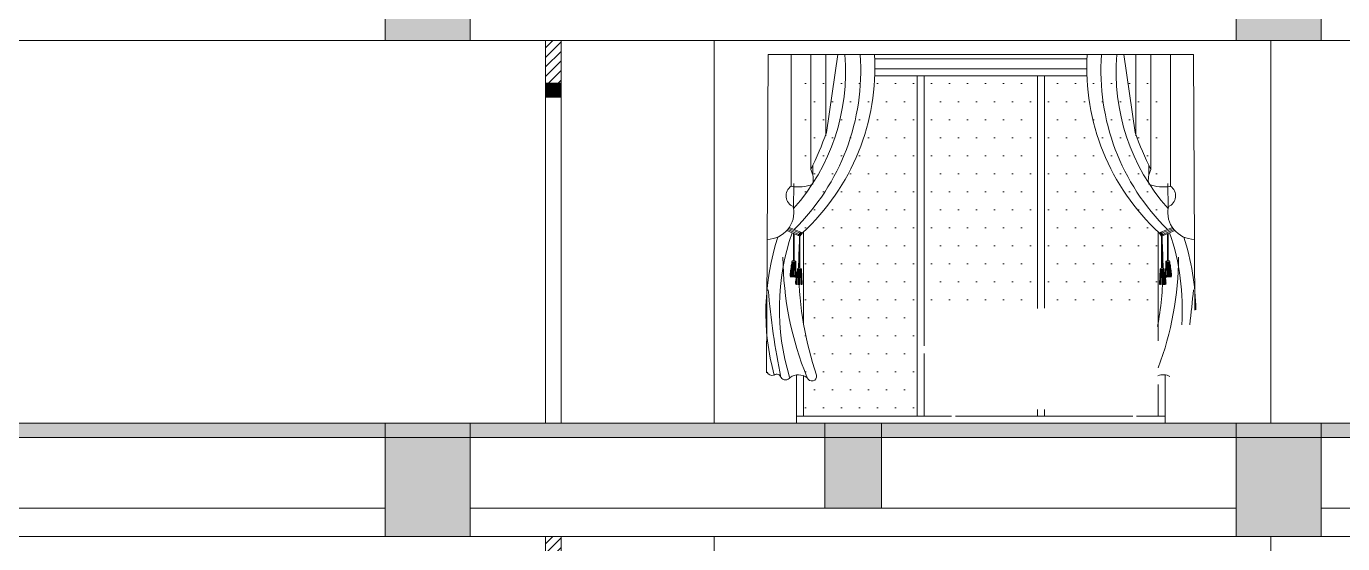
# Model space of a CAD drawing. Header units: millimetres. Extents: x -213 to 151, y -74 to 135.
# Drawn here: x 85.74 to 95.02, y -51.7 to -48.05 of the extents above; entities that cross this region are included whole.
import ezdxf

# ---------------------------------------------------------------- set-up
doc = ezdxf.new("R2010")
doc.units = ezdxf.units.MM
doc.header["$LTSCALE"] = 15
doc.layers.add('PH', color=8, linetype='Continuous')

# ---------------------------------------------------------------- blocks, each defined once
blk = doc.blocks.new('dfgh')
at = {"layer": 'PH', "lineweight": 0}
for p, q in [((716222.3, -37839.4), (716214, -39641)), ((716222.3, -37839.4), (719222.3, -37839.4)), ((716384.8, -37839.4), (716384.8, -38767.9)), ((716522.7, -37839.4), (716522.7, -38650.3)), ((716630.3, -38413.2), (716630.3, -37839.4)), ((716714.1, -37839.4), (716633.5, -38388.4)), ((718730.5, -37839.4), (718811, -38388.4)), ((718814.3, -38413.2), (718814.3, -37839.4)), ((718921.9, -37839.4), (718921.9, -38650.3)), ((719059.8, -37839.4), (719059.8, -38767.9)), ((719222.3, -37839.4), (719232.6, -40083.5)), ((716974.5, -37869.4), (718470.1, -37869.4)), ((716538.1, -38691.4), (716538.1, -38619.5)), ((718906.5, -38691.4), (718906.5, -38619.5)), ((716400.7, -38922.2), (716404.8, -38747.9)), ((719043.9, -38922.2), (719039.8, -38747.9)), ((716361.3, -39072.4), (716451.7, -39113.9)), ((716366.8, -39065.4), (716460, -39103.4)), ((716371.4, -39058.9), (716465, -39097)), ((719073.2, -39058.9), (718979.6, -39097)), ((719077.8, -39065.4), (718984.6, -39103.4)), ((719083.3, -39072.4), (718992.9, -39113.9)), ((716354.3, -39080.6), (716447.3, -39119.4)), ((716400.8, -39100), (716400.8, -39291.9)), ((716405.6, -39102), (716405.6, -39291.9)), ((716430.2, -39112.3), (716460.8, -39095.3)), ((716433.7, -39113.7), (716453.6, -39092.3)), ((716443.4, -39117.8), (716457.3, -39093.9)), ((716443.4, -39117.8), (716443.4, -39345.8)), ((716465, -39097), (716447.3, -39119.4)), ((716447.3, -39119.4), (716447.3, -39345.8)), ((718979.6, -39097), (718997.3, -39119.4)), ((719014.4, -39112.3), (718983.8, -39095.3)), ((719001.2, -39117.8), (718987.2, -39093.9)), ((719010.9, -39113.7), (718991, -39092.3)), ((719090.3, -39080.6), (718997.3, -39119.4)), ((718997.3, -39119.4), (718997.3, -39345.8)), ((719001.2, -39117.8), (719001.2, -39345.8)), ((719039, -39102), (719039, -39291.9)), ((719043.8, -39100), (719043.8, -39291.9)), ((716389.1, -39316.3), (716384.6, -39409)), ((716389.1, -39316.3), (716388.9, -39409)), ((716389.1, -39298.6), (716389.1, -39316.3)), ((716389.1, -39300), (716416.9, -39300)), ((716389.1, -39306.4), (716416.9, -39306.4)), ((716389.1, -39313.5), (716416.9, -39313.5)), ((716389.1, -39316.3), (716416.9, -39316.3)), ((716395.1, -39316.3), (716395.1, -39409)), ((716398.4, -39291.9), (716405.6, -39291.9)), ((716399.4, -39316.3), (716399.2, -39409)), ((716404.8, -39316.3), (716402.9, -39409)), ((716408.9, -39316.3), (716406.7, -39409)), ((716416.9, -39316.3), (716416.1, -39409)), ((716416.9, -39297.2), (716416.9, -39316.3)), ((716428.7, -39352.5), (716428.7, -39370.2)), ((716440.2, -39345.8), (716447.3, -39345.8)), ((716457.9, -39351.1), (716457.9, -39370.2)), ((718986.6, -39351.1), (718986.6, -39370.2)), ((719004.4, -39345.8), (718997.3, -39345.8)), ((719015.9, -39352.5), (719015.9, -39370.2)), ((719027.7, -39297.2), (719027.7, -39316.3)), ((719055.5, -39300), (719027.7, -39300)), ((719055.5, -39306.4), (719027.7, -39306.4)), ((719055.5, -39313.5), (719027.7, -39313.5)), ((719027.7, -39316.3), (719028.5, -39409)), ((719055.5, -39316.3), (719027.7, -39316.3)), ((719035.7, -39316.3), (719037.8, -39409)), ((719046.2, -39291.9), (719039, -39291.9)), ((719039.8, -39316.3), (719041.7, -39409)), ((719045.2, -39316.3), (719045.4, -39409)), ((719049.5, -39316.3), (719049.5, -39409)), ((719055.5, -39298.6), (719055.5, -39316.3)), ((719055.5, -39316.3), (719060, -39409)), ((719055.5, -39316.3), (719055.7, -39409)), ((716428.7, -39370.2), (716424.2, -39462.9)), ((716428.7, -39370.2), (716428.5, -39462.9)), ((716428.7, -39353.9), (716457.9, -39353.9)), ((716428.7, -39360.3), (716457.9, -39360.3)), ((716428.7, -39367.4), (716457.9, -39367.4)), ((716428.7, -39370.2), (716457.9, -39370.2)), ((716436.9, -39370.2), (716436.9, -39462.9)), ((716441.2, -39370.2), (716441, -39462.9)), ((716446.6, -39370.2), (716444.6, -39462.9)), ((716451, -39372.5), (716452.9, -39460.1)), ((716457.9, -39370.2), (716457.1, -39462.9)), ((719015.9, -39353.9), (718986.6, -39353.9)), ((719015.9, -39360.3), (718986.6, -39360.3)), ((719015.9, -39367.4), (718986.6, -39367.4)), ((719015.9, -39370.2), (718986.6, -39370.2)), ((718986.6, -39370.2), (718987.5, -39462.9)), ((718993.6, -39372.5), (718991.7, -39460.1)), ((718998, -39370.2), (718999.9, -39462.9)), ((719003.4, -39370.2), (719003.6, -39462.9)), ((719007.7, -39370.2), (719007.7, -39462.9)), ((719015.9, -39370.2), (719016.1, -39462.9)), ((719015.9, -39370.2), (719020.4, -39462.9))]:
    blk.add_line(p, q, dxfattribs=at)
for centre, radius, start, end in [((715318.2, -37961.1), 1450.8, 318.3197, 4.81374), ((715309.1, -37953.7), 1566.3, 314.4073, 4.18509), ((715383.9, -37928.8), 1591.7, 312.78223, 3.21906), ((720060.7, -37928.8), 1591.7, 176.78094, 227.21777), ((720135.4, -37953.7), 1566.3, 175.81491, 225.5927), ((720126.4, -37961.1), 1450.8, 175.18626, 221.6803), ((714772.1, -37755), 1966.3, 332.91448, 341.20854), ((720672.5, -37755), 1966.3, 198.79146, 207.08552), ((716393.6, -38722.2), 147.8, 347.96822, 29.1038), ((719051, -38722.2), 147.8, 150.8962, 192.03178), ((716430.7, -38835.7), 81.9, 124.09706, 248.14152), ((716436.7, -38506.7), 266.3, 258.75535, 292.38), ((719007.9, -38506.7), 266.3, 247.62, 281.24465), ((719013.9, -38835.7), 81.9, 291.85848, 55.90294), ((716214.3, -38953.1), 189.4, 270.81112, 11.02093), ((719230.3, -38953.1), 189.4, 168.97907, 269.18888), ((717914.8, -39657.7), 1708.2, 161.86525, 179.42193), ((717953.2, -39632.2), 1651.6, 161.05609, 183.91152), ((718836, -39331.6), 2398.4, 175.40202, 180.36716), ((716608.5, -39331.6), 2398.4, 359.63284, 4.59798), ((717491.4, -39632.2), 1651.6, 343.02974, 18.94391), ((717529.8, -39657.7), 1708.2, 344.97085, 18.13475), ((718613.4, -39251.3), 2286.1, 180.43923, 200.43841), ((716402.5, -39306.5), 15.5, 105.13994, 149.18131), ((716401.1, -39314.5), 23.5, 47.47235, 78.92151), ((716444.6, -39365.4), 20.4, 102.43447, 140.74174), ((716443, -39366.1), 21.2, 45.11615, 78.20215), ((716831.2, -39251.3), 2286.1, 337.71545, 359.56077), ((719001.6, -39366.1), 21.2, 101.79785, 134.88385), ((719000, -39365.4), 20.4, 39.25826, 77.56553), ((719043.5, -39314.5), 23.5, 101.07849, 132.52765), ((719042.1, -39306.5), 15.5, 30.81869, 74.86006), ((718836, -39331.6), 2398.4, 180.92219, 190.20826), ((716608.5, -39331.6), 2398.4, 341.29786, 359.07781), ((721031.8, -39116.5), 4823.2, 184.5344, 187.48287), ((714412.8, -39116.5), 4823.2, 348.03722, 355.4656), ((719160.2, -40123.3), 29.8, 49.43946, 166.28505), ((719195.6, -40065.3), 36.5, 253.22407, 335.63694), ((716436.2, -40202.1), 104.2, 68.8491, 117.21761), ((718913.9, -40107.6), 34.3, 168.32009, 341.98852), ((719008.4, -40202.1), 104.2, 55.50009, 126.38732), ((719099.3, -40097.2), 37.1, 210.88146, 329.11854)]:
    blk.add_arc(centre, radius, start, end, dxfattribs=at)
for points in [[(716387.7, -39317.8), (716380.7, -39363.6), (716377, -39403)], [(716386.3, -39333.7), (716381.6, -39390.8), (716380.2, -39410)], [(716411.6, -39319.2), (716414, -39403.4), (716413, -39412.3)], [(716416.3, -39318.7), (716420.5, -39392.7), (716420.5, -39406.3)], [(719028.3, -39318.7), (719024.1, -39392.7), (719024.1, -39406.3)], [(719033, -39319.2), (719030.6, -39403.4), (719031.6, -39412.3)], [(719056.9, -39317.8), (719063.9, -39363.6), (719067.6, -39403)], [(719058.3, -39333.7), (719062.9, -39390.8), (719064.4, -39410)], [(716428.7, -39370.2), (716417.7, -39430.6), (716415.9, -39453.5)], [(716428.7, -39370.2), (716421.5, -39431.5), (716418.2, -39461.5)], [(716457.9, -39370.2), (716461.8, -39438.6), (716461.8, -39461.5)], [(718986.6, -39370.2), (718982.8, -39438.6), (718982.8, -39461.5)], [(719015.9, -39370.2), (719026.9, -39430.6), (719028.7, -39453.5)], [(719015.9, -39370.2), (719023.1, -39431.5), (719026.4, -39461.5)]]:
    blk.add_spline(points, degree=3, dxfattribs=at)
blk = doc.blocks.new('errt')
at = {"linetype": 'Continuous', "lineweight": 0}
h = blk.add_hatch(dxfattribs=at)
h.set_pattern_fill('DOTS', color=252, scale=80)
h.set_pattern_definition([(0, (303740.45, -38800), (63.5, 127), [0, -127])])
h.paths.add_polyline_path([(717272.3, -37889.4), (716472.3, -37889.4), (716472.3, -39532.2), (717272.3, -39532.2)])
h.paths.add_polyline_path([(718122.3, -37889.4), (717322.3, -37889.4), (717322.3, -39524.3), (718122.3, -39524.3)])
h.paths.add_polyline_path([(718972.3, -37889.4), (718172.3, -37889.4), (718172.3, -40289.4), (718972.3, -40289.4)])
at = {"color": 252, "linetype": 'Continuous', "lineweight": 0}
for p, q in [((718470.2, -37889.4), (716974.4, -37889.4)), ((717272.3, -39527.9), (717272.3, -37889.4)), ((717322.3, -39530.7), (717322.3, -37889.4)), ((718122.3, -39793.7), (718122.3, -37889.4)), ((718172.3, -40289.4), (718172.3, -37889.4)), ((716472.3, -38990.1), (716472.3, -39757.4)), ((718972.3, -39637.8), (718972.3, -38990.1)), ((718122.3, -40289.4), (718122.3, -39846.9)), ((716472.3, -40066.7), (716472.3, -40289.4)), ((718972.3, -40289.4), (718972.3, -40004.4)), ((717272.3, -40289.4), (717272.3, -40241.6)), ((717322.3, -40289.4), (717322.3, -40241.7)), ((716422.3, -40289.4), (716624.9, -40289.4)), ((719022.3, -40339.4), (716422.3, -40339.4)), ((716651.5, -40289.4), (717901.9, -40289.4)), ((717929.9, -40289.4), (719022.3, -40289.4))]:
    blk.add_line(p, q, dxfattribs=at)
for points in [[(718469.1, -37839.4), (716975.5, -37839.4)], [(716422.3, -39998.8), (716422.3, -40339.4), (719022.3, -40339.4), (719022.3, -39998.8)]]:
    blk.add_lwpolyline(points, dxfattribs=at)
blk.add_blockref('dfgh', (0, 100), dxfattribs=at)

msp = doc.modelspace()

# ---------------------------------------------------------------- hatches: boundary and pattern name
at = {"linetype": 'Continuous', "lineweight": 13}
h = msp.add_hatch(color=256, dxfattribs=at)
h.dxf.hatch_style = 1
h.paths.add_polyline_path([(88.2663, -48.1473), (88.8663, -48.1473), (88.8663, -47.3473), (88.2663, -47.3473)])
h = msp.add_hatch(color=256, dxfattribs=at)
h.dxf.hatch_style = 1
h.paths.add_polyline_path([(94.2663, -48.1473), (94.8663, -48.1473), (94.8663, -47.3473), (94.2663, -47.3473)])
at = {"linetype": 'Continuous', "lineweight": 13, "true_color": 0xb64b2b}
h = msp.add_hatch(dxfattribs=at)
h.set_pattern_fill('ANSI31', color=15, scale=0.015)
h.set_pattern_definition([(45, (-640.055973, -49.30791), (-0.0336759605, 0.0336759605), [])])
h.paths.add_polyline_path([(69.4863, -50.0473), (69.2663, -50.0473), (69.2663, -50.8473), (69.4863, -50.8473)])
h.paths.add_polyline_path([(69.4863, -48.1473), (69.2663, -48.1473), (69.2663, -48.3473), (69.3163, -48.3473), (69.4863, -48.3473)])
h.paths.add_polyline_path([(73.0663, -48.1473), (72.9563, -48.1473), (72.9563, -50.8473), (73.0663, -50.8473)])
h.paths.add_polyline_path([(80.7363, -48.1473), (80.6263, -48.1473), (80.6263, -48.4473), (80.7363, -48.4473)])
h.paths.add_polyline_path([(89.5063, -48.1473), (89.3963, -48.1473), (89.3963, -48.4473), (89.5063, -48.4473)])
h.paths.add_polyline_path([(97.1763, -48.1473), (97.0663, -48.1473), (97.0663, -50.8473), (97.1763, -50.8473)])
h.paths.add_polyline_path([(100.8663, -50.0473), (100.8163, -50.0473), (100.6463, -50.0473), (100.6463, -50.8473), (100.8663, -50.8473)])
h.paths.add_polyline_path([(100.8663, -48.1473), (100.6463, -48.1473), (100.6463, -48.3473), (100.8663, -48.3473)])
at = {"linetype": 'Continuous', "lineweight": 13}
h = msp.add_hatch(color=256, dxfattribs=at)
h.dxf.hatch_style = 1
h.paths.add_polyline_path([(89.5063, -48.4473), (89.3963, -48.4473), (89.3963, -48.5473), (89.5063, -48.5473)])
h = msp.add_hatch(color=256, dxfattribs=at)
h.dxf.hatch_style = 1
h.paths.add_polyline_path([(69.2663, -50.8473), (69.2663, -50.9473), (100.8663, -50.9473), (100.8663, -51.0473), (100.8663, -50.8473)])
h = msp.add_hatch(color=256, dxfattribs=at)
h.dxf.hatch_style = 1
h.paths.add_polyline_path([(88.2663, -51.6473), (88.8663, -51.6473), (88.8663, -50.8473), (88.2663, -50.8473)])
h = msp.add_hatch(color=256, dxfattribs=at)
h.dxf.hatch_style = 1
h.paths.add_polyline_path([(91.3663, -51.4473), (91.7663, -51.4473), (91.7663, -50.8473), (91.3663, -50.8473)])
h = msp.add_hatch(color=256, dxfattribs=at)
h.dxf.hatch_style = 1
h.paths.add_polyline_path([(94.2663, -51.6473), (94.8663, -51.6473), (94.8663, -50.8473), (94.2663, -50.8473)])
at = {"linetype": 'Continuous', "lineweight": 13, "true_color": 0xb64b2b}
h = msp.add_hatch(dxfattribs=at)
h.set_pattern_fill('ANSI31', color=15, scale=0.015)
h.set_pattern_definition([(45, (-640.055973, -52.80791), (-0.0336759605, 0.0336759605), [])])
h.paths.add_polyline_path([(69.4863, -53.5473), (69.2663, -53.5473), (69.2663, -54.3473), (69.4863, -54.3473)])
h.paths.add_polyline_path([(69.4863, -51.6473), (69.2663, -51.6473), (69.2663, -51.8473), (69.3163, -51.8473), (69.4863, -51.8473)])
h.paths.add_polyline_path([(73.0663, -51.6473), (72.9563, -51.6473), (72.9563, -54.3473), (73.0663, -54.3473)])
h.paths.add_polyline_path([(80.7363, -51.6473), (80.6263, -51.6473), (80.6263, -51.9473), (80.7363, -51.9473)])
h.paths.add_polyline_path([(89.5063, -51.6473), (89.3963, -51.6473), (89.3963, -51.9473), (89.5063, -51.9473)])
h.paths.add_polyline_path([(97.1763, -51.6473), (97.0663, -51.6473), (97.0663, -54.3473), (97.1763, -54.3473)])
h.paths.add_polyline_path([(100.8663, -53.5473), (100.8163, -53.5473), (100.6463, -53.5473), (100.6463, -54.3473), (100.8663, -54.3473)])
h.paths.add_polyline_path([(100.8663, -51.6473), (100.6463, -51.6473), (100.6463, -51.8473), (100.8663, -51.8473)])

# ---------------------------------------------------------------- linework, layer by layer
at = {"linetype": 'Continuous', "lineweight": 13}
for points in [[(88.2663, -48.1473), (88.8663, -48.1473), (88.8663, -47.3473), (88.2663, -47.3473)], [(94.2663, -48.1473), (94.8663, -48.1473), (94.8663, -47.3473), (94.2663, -47.3473)], [(89.3963, -50.8473), (89.5063, -50.8473), (89.5063, -48.1473), (89.3963, -48.1473)], [(89.5063, -48.5473), (89.3963, -48.5473), (89.3963, -48.4473), (89.5063, -48.4473)], [(88.2663, -51.6473), (88.8663, -51.6473), (88.8663, -50.8473), (88.2663, -50.8473)], [(91.3663, -51.4473), (91.7663, -51.4473), (91.7663, -50.8473), (91.3663, -50.8473)], [(94.2663, -51.6473), (94.8663, -51.6473), (94.8663, -50.8473), (94.2663, -50.8473)], [(89.3963, -54.3473), (89.5063, -54.3473), (89.5063, -51.6473), (89.3963, -51.6473)]]:
    msp.add_lwpolyline(points, close=True, dxfattribs=at)
for points in [[(81.8663, -48.1473), (88.2663, -48.1473)], [(88.8663, -48.1473), (94.2663, -48.1473)], [(90.5863, -50.8473), (90.5863, -48.1473)], [(94.5113, -48.1473), (94.5113, -50.8473)], [(94.8663, -48.1473), (100.2663, -48.1473)], [(69.2663, -50.8473), (100.8663, -50.8473)], [(100.8663, -50.9473), (69.2663, -50.9473)], [(81.8663, -51.4473), (88.2663, -51.4473)], [(88.8663, -51.4473), (94.2663, -51.4473)], [(94.8663, -51.4473), (100.2663, -51.4473)], [(81.8663, -51.6473), (88.2663, -51.6473)], [(88.8663, -51.6473), (94.2663, -51.6473)], [(90.5863, -54.3473), (90.5863, -51.6473)], [(94.5113, -51.6473), (94.5113, -54.3473)], [(94.8663, -51.6473), (100.2663, -51.6473)]]:
    msp.add_lwpolyline(points, dxfattribs=at)

# ---------------------------------------------------------------- block references
at = {"linetype": 'Continuous', "lineweight": 13, "xscale": -0.001, "yscale": 0.001, "zscale": 0.001}
msp.add_blockref('errt', (810.1886, -10.5079), dxfattribs=at)

doc.saveas('drawing.dxf')
